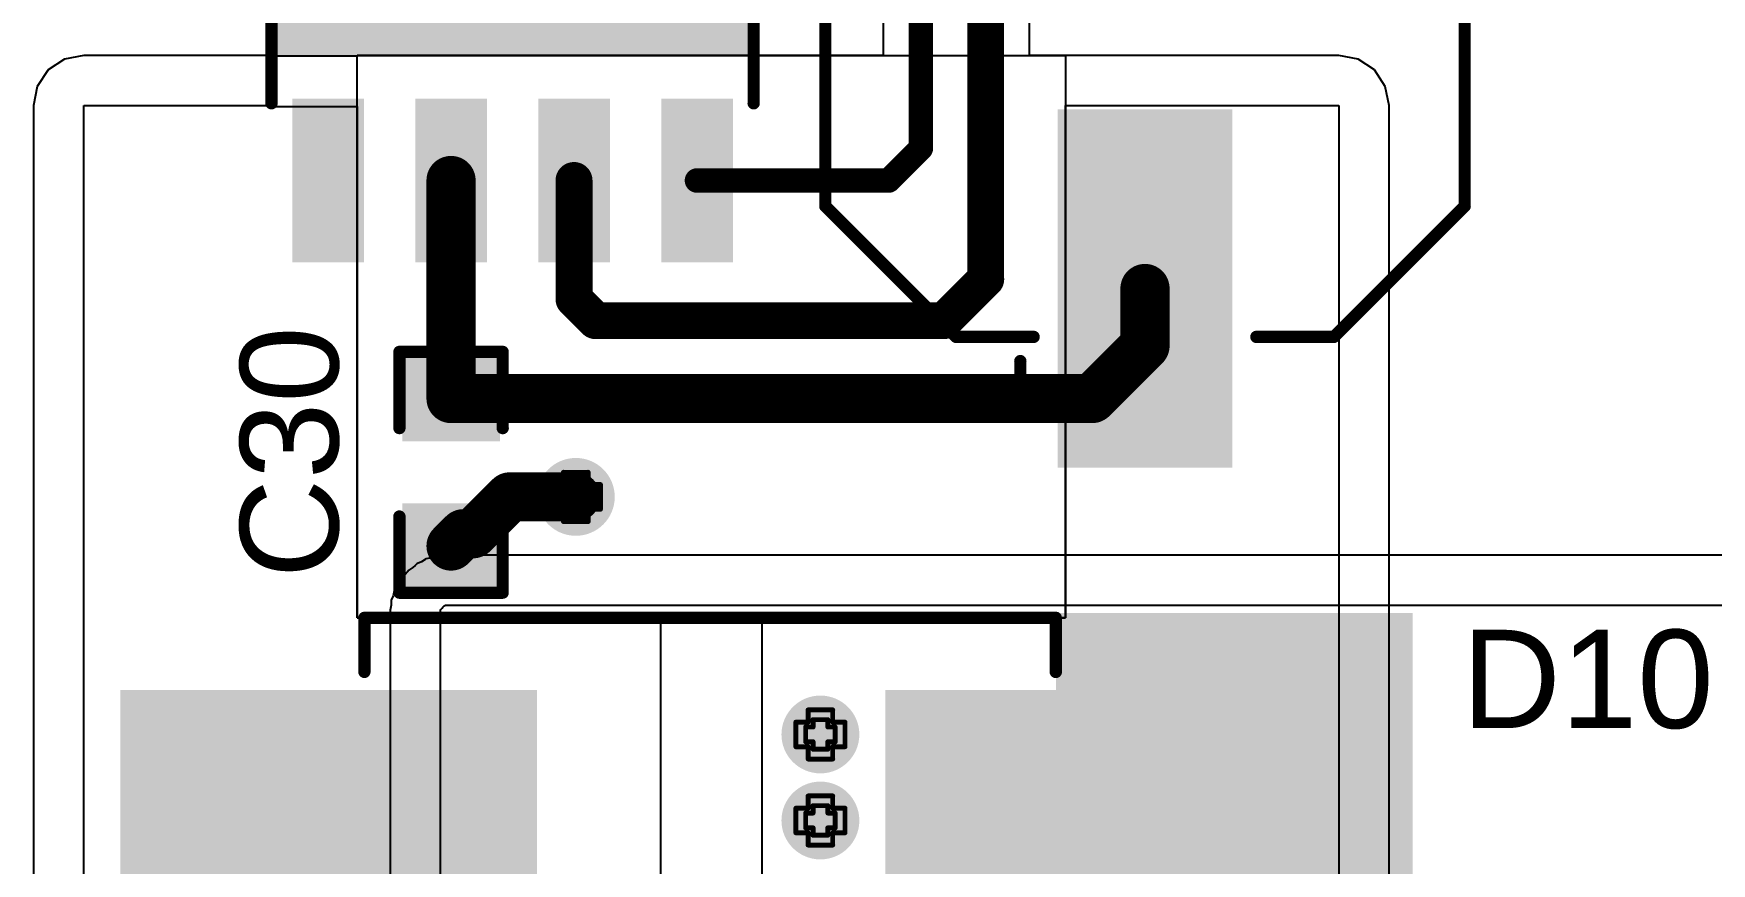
# Model space of a CAD drawing. Header units: inches. Extents: x -5 to 5258, y -4 to 5281.
# Drawn here: x 7.86 to 25.19, y 14.09 to 22.67 of the extents above; entities that cross this region are included whole.
import ezdxf

# ---------------------------------------------------------------- set-up
doc = ezdxf.new("R2010")
doc.units = ezdxf.units.IN
for name, color, linetype in [('Bottom Layer', 5, 'Continuous'), ('Bottom Solder', 6, 'Continuous'), ('Drill Drawing', 1, 'Continuous'), ('Top Layer', 1, 'Continuous'), ('Top Overlay', 2, 'Continuous'), ('Top Paste', 8, 'Continuous'), ('Top Solder', 216, 'Continuous'), ('Via Holes', 16, 'Continuous')]:
    doc.layers.add(name, color=color, linetype=linetype)
doc.styles.add('Arial', font='', dxfattribs={"height": 0.2})
doc.styles.get('Arial').set_extended_font_data('Arial')

# ---------------------------------------------------------------- blocks, each defined once
blk = doc.blocks.new('8_SO_P____P___8')
at = {"layer": 'Top Layer'}
for points in [[(-3.475, 2.205), (-1.925, 2.205), (-1.925, 1.605), (-3.475, 1.605)], [(1.925, 2.205), (3.475, 2.205), (3.475, 1.605), (1.925, 1.605)], [(-1.144, 1.144), (1.144, 1.144), (1.144, -1.144), (-1.144, -1.144)], [(-3.475, 0.935), (-1.925, 0.935), (-1.925, 0.335), (-3.475, 0.335)], [(1.925, 0.935), (3.475, 0.935), (3.475, 0.335), (1.925, 0.335)], [(-3.475, -0.335), (-1.925, -0.335), (-1.925, -0.935), (-3.475, -0.935)], [(1.925, -0.335), (3.475, -0.335), (3.475, -0.935), (1.925, -0.935)], [(-3.475, -1.605), (-1.925, -1.605), (-1.925, -2.205), (-3.475, -2.205)], [(1.925, -1.605), (3.475, -1.605), (3.475, -2.205), (1.925, -2.205)]]:
    blk.add_hatch(color=1, dxfattribs=at).paths.add_polyline_path(points)
at = {"layer": 'Top Paste'}
for points in [[(-3.475, 2.205), (-1.925, 2.205), (-1.925, 1.605), (-3.475, 1.605)], [(1.925, 2.205), (3.475, 2.205), (3.475, 1.605), (1.925, 1.605)], [(-1.144, 1.144), (1.144, 1.144), (1.144, -1.144), (-1.144, -1.144)], [(-3.475, 0.935), (-1.925, 0.935), (-1.925, 0.335), (-3.475, 0.335)], [(1.925, 0.935), (3.475, 0.935), (3.475, 0.335), (1.925, 0.335)], [(-3.475, -0.335), (-1.925, -0.335), (-1.925, -0.935), (-3.475, -0.935)], [(1.925, -0.335), (3.475, -0.335), (3.475, -0.935), (1.925, -0.935)], [(-3.475, -1.605), (-1.925, -1.605), (-1.925, -2.205), (-3.475, -2.205)], [(1.925, -1.605), (3.475, -1.605), (3.475, -2.205), (1.925, -2.205)]]:
    blk.add_hatch(color=8, dxfattribs=at).paths.add_polyline_path(points)
at = {"layer": 'Top Solder'}
for points in [[(-3.545, 2.275), (-1.855, 2.275), (-1.855, 1.535), (-3.545, 1.535)], [(1.855, 2.275), (3.545, 2.275), (3.545, 1.535), (1.855, 1.535)], [(-1.214, 1.214), (1.214, 1.214), (1.214, -1.214), (-1.214, -1.214)], [(-3.545, 1.005), (-1.855, 1.005), (-1.855, 0.265), (-3.545, 0.265)], [(1.855, 1.005), (3.545, 1.005), (3.545, 0.265), (1.855, 0.265)], [(-3.545, -0.265), (-1.855, -0.265), (-1.855, -1.005), (-3.545, -1.005)], [(1.855, -0.265), (3.545, -0.265), (3.545, -1.005), (1.855, -1.005)], [(-3.545, -1.535), (-1.855, -1.535), (-1.855, -2.275), (-3.545, -2.275)], [(1.855, -1.535), (3.545, -1.535), (3.545, -2.275), (1.855, -2.275)]]:
    blk.add_hatch(color=216, dxfattribs=at).paths.add_polyline_path(points)
at = {"layer": 'Top Overlay', "const_width": 0.127}
for points in [[(1.902, 2.489), (-1.603, 2.489)], [(-3.763, 1.791), (-3.763, 2.045)], [(-3.636, 1.918), (-3.763, 2.045)], [(-3.763, 1.791), (-3.636, 1.918)], [(-1.603, -2.489), (1.902, -2.489)]]:
    blk.add_lwpolyline(points, dxfattribs=at)
at = {"layer": 'Top Overlay', "const_width": 0.0635}
for points in [[(-1.635, 2.489, 1), (-1.571, 2.489, 1)], [(1.87, 2.489, 1), (1.934, 2.489, 1)], [(-3.795, 2.045, 1), (-3.732, 2.045, 1)], [(-3.795, 2.045, 1), (-3.732, 2.045, 1)], [(-3.668, 1.918, 1), (-3.605, 1.918, 1)], [(-3.668, 1.918, 1), (-3.605, 1.918, 1)], [(-3.795, 1.791, 1), (-3.732, 1.791, 1)], [(-3.795, 1.791, 1), (-3.732, 1.791, 1)], [(-1.635, -2.489, 1), (-1.571, -2.489, 1)], [(1.87, -2.489, 1), (1.934, -2.489, 1)]]:
    blk.add_lwpolyline(points, format="xyb", close=True, dxfattribs=at)
blk = doc.blocks.new('SMC_121')
at = {"layer": 'Top Layer'}
for points in [[(-6, 2.15), (-1.9, 2.15), (-1.9, -2.15), (-6, -2.15)], [(1.9, 2.15), (6, 2.15), (6, -2.15), (1.9, -2.15)]]:
    blk.add_hatch(color=1, dxfattribs=at).paths.add_polyline_path(points)
at = {"layer": 'Top Overlay'}
for points in [[(-7.239, 2.235), (-3.556, 2.235), (-3.556, 3.048), (-7.239, 3.048)], [(-7.24, -2.261), (-6.097, -2.261), (-6.097, 2.261), (-7.24, 2.261)], [(-7.24, -3.048), (-3.557, -3.048), (-3.557, -2.235), (-7.24, -2.235)]]:
    blk.add_hatch(color=2, dxfattribs=at).paths.add_polyline_path(points)
at = {"layer": 'Top Paste'}
for points in [[(-6, 2.15), (-1.9, 2.15), (-1.9, -2.15), (-6, -2.15)], [(1.9, 2.15), (6, 2.15), (6, -2.15), (1.9, -2.15)]]:
    blk.add_hatch(color=8, dxfattribs=at).paths.add_polyline_path(points)
at = {"layer": 'Top Solder'}
for points in [[(-6.102, 2.252), (-1.798, 2.252), (-1.798, -2.252), (-6.102, -2.252)], [(1.798, 2.252), (6.102, 2.252), (6.102, -2.252), (1.798, -2.252)]]:
    blk.add_hatch(color=216, dxfattribs=at).paths.add_polyline_path(points)
at = {"layer": 'Top Overlay', "const_width": 0.127}
for points in [[(-3.556, 2.997), (-3.556, 2.438)], [(3.581, 2.997), (-3.556, 2.997)], [(3.581, 2.997), (3.581, 2.438)], [(-3.556, -2.997), (-3.556, -2.438)], [(3.581, -2.997), (3.581, -2.438)], [(3.581, -2.997), (-3.556, -2.997)]]:
    blk.add_lwpolyline(points, dxfattribs=at)
at = {"layer": 'Top Overlay', "const_width": 0.0635}
for points in [[(-3.588, 2.997, 1), (-3.524, 2.997, 1)], [(-3.588, 2.997, 1), (-3.524, 2.997, 1)], [(3.55, 2.997, 1), (3.613, 2.997, 1)], [(3.55, 2.997, 1), (3.613, 2.997, 1)], [(-3.588, 2.438, 1), (-3.524, 2.438, 1)], [(3.55, 2.438, 1), (3.613, 2.438, 1)], [(-3.588, -2.438, 1), (-3.524, -2.438, 1)], [(3.55, -2.438, 1), (3.613, -2.438, 1)], [(-3.588, -2.997, 1), (-3.524, -2.997, 1)], [(-3.588, -2.997, 1), (-3.524, -2.997, 1)], [(3.55, -2.997, 1), (3.613, -2.997, 1)], [(3.55, -2.997, 1), (3.613, -2.997, 1)]]:
    blk.add_lwpolyline(points, format="xyb", close=True, dxfattribs=at)
blk = doc.blocks.new('C___0603_140')
at = {"layer": 'Top Layer'}
for points in [[(-0.381, 0.445), (-0.381, -0.445), (-1.143, -0.445), (-1.143, 0.445)], [(1.143, 0.445), (1.143, -0.445), (0.381, -0.445), (0.381, 0.445)]]:
    blk.add_hatch(color=1, dxfattribs=at).paths.add_polyline_path(points)
at = {"layer": 'Top Paste'}
for points in [[(-0.381, 0.445), (-0.381, -0.445), (-1.143, -0.445), (-1.143, 0.445)], [(1.143, 0.445), (1.143, -0.445), (0.381, -0.445), (0.381, 0.445)]]:
    blk.add_hatch(color=8, dxfattribs=at).paths.add_polyline_path(points)
at = {"layer": 'Top Solder'}
for points in [[(-0.321, 0.504), (-0.321, -0.504), (-1.203, -0.504), (-1.203, 0.504)], [(1.203, 0.504), (1.203, -0.504), (0.321, -0.504), (0.321, 0.504)]]:
    blk.add_hatch(color=216, dxfattribs=at).paths.add_polyline_path(points)
at = {"layer": 'Top Overlay', "const_width": 0.127}
for points in [[(-1.245, 0.533), (-0.457, 0.533)], [(-1.245, 0.533), (-1.245, -0.533)], [(0.457, 0.533), (1.245, 0.533)], [(1.245, 0.533), (1.245, -0.533)], [(-1.245, -0.533), (-0.457, -0.533)], [(0.457, -0.533), (1.245, -0.533)]]:
    blk.add_lwpolyline(points, dxfattribs=at)
at = {"layer": 'Top Overlay', "const_width": 0.0635}
for points in [[(-1.276, 0.533, 1), (-1.213, 0.533, 1)], [(-1.276, 0.533, 1), (-1.213, 0.533, 1)], [(-0.489, 0.533, 1), (-0.425, 0.533, 1)], [(0.425, 0.533, 1), (0.489, 0.533, 1)], [(1.213, 0.533, 1), (1.276, 0.533, 1)], [(1.213, 0.533, 1), (1.276, 0.533, 1)], [(-1.276, -0.533, 1), (-1.213, -0.533, 1)], [(-1.276, -0.533, 1), (-1.213, -0.533, 1)], [(-0.489, -0.533, 1), (-0.425, -0.533, 1)], [(0.425, -0.533, 1), (0.489, -0.533, 1)], [(1.213, -0.533, 1), (1.276, -0.533, 1)], [(1.213, -0.533, 1), (1.276, -0.533, 1)]]:
    blk.add_lwpolyline(points, format="xyb", close=True, dxfattribs=at)
blk = doc.blocks.new('50SVPF10M_142')
at = {"layer": 'Top Layer'}
for points in [[(-4.55, 0.8), (-1.05, 0.8), (-1.05, -0.8), (-4.55, -0.8)], [(1.05, 0.8), (4.55, 0.8), (4.55, -0.8), (1.05, -0.8)]]:
    blk.add_hatch(color=1, dxfattribs=at).paths.add_polyline_path(points)
at = {"layer": 'Top Paste'}
for points in [[(-4.55, 0.8), (-1.05, 0.8), (-1.05, -0.8), (-4.55, -0.8)], [(1.05, 0.8), (4.55, 0.8), (4.55, -0.8), (1.05, -0.8)]]:
    blk.add_hatch(color=8, dxfattribs=at).paths.add_polyline_path(points)
at = {"layer": 'Top Solder'}
for points in [[(-4.652, 0.902), (-0.948, 0.902), (-0.948, -0.902), (-4.652, -0.902)], [(0.948, 0.902), (4.652, 0.902), (4.652, -0.902), (0.948, -0.902)]]:
    blk.add_hatch(color=216, dxfattribs=at).paths.add_polyline_path(points)
at = {"layer": 'Top Overlay', "const_width": 0.127}
for points in [[(-1.95, 3.3), (-3.3, 1.95)], [(-1.95, 3.3), (3.3, 3.3)], [(3.3, 3.3), (3.3, 1.15)], [(-3.3, 1.95), (-3.3, 1.15)], [(-3.779, 1.567), (-3.779, 1.033)], [(-4.007, 1.287), (-3.55, 1.287)], [(-3.3, -1.15), (-3.3, -1.95)], [(3.3, -1.15), (3.3, -3.3)], [(-3.3, -1.95), (-1.95, -3.3)], [(-1.95, -3.3), (3.3, -3.3)]]:
    blk.add_lwpolyline(points, dxfattribs=at)
at = {"layer": 'Top Overlay', "const_width": 0.0635}
for points in [[(-1.982, 3.3, 1), (-1.918, 3.3, 1)], [(-1.982, 3.3, 1), (-1.918, 3.3, 1)], [(3.268, 3.3, 1), (3.332, 3.3, 1)], [(3.268, 3.3, 1), (3.332, 3.3, 1)], [(-3.332, 1.95, 1), (-3.268, 1.95, 1)], [(-3.332, 1.95, 1), (-3.268, 1.95, 1)], [(-3.81, 1.567, 1), (-3.747, 1.567, 1)], [(-4.039, 1.287, 1), (-3.975, 1.287, 1)], [(-3.582, 1.287, 1), (-3.518, 1.287, 1)], [(-3.332, 1.15, 1), (-3.268, 1.15, 1)], [(3.268, 1.15, 1), (3.332, 1.15, 1)], [(-3.81, 1.033, 1), (-3.747, 1.033, 1)], [(-3.332, -1.15, 1), (-3.268, -1.15, 1)], [(3.268, -1.15, 1), (3.332, -1.15, 1)], [(-3.332, -1.95, 1), (-3.268, -1.95, 1)], [(-3.332, -1.95, 1), (-3.268, -1.95, 1)], [(-1.982, -3.3, 1), (-1.918, -3.3, 1)], [(-1.982, -3.3, 1), (-1.918, -3.3, 1)], [(3.268, -3.3, 1), (3.332, -3.3, 1)], [(3.268, -3.3, 1), (3.332, -3.3, 1)]]:
    blk.add_lwpolyline(points, format="xyb", close=True, dxfattribs=at)

msp = doc.modelspace()

# ---------------------------------------------------------------- hatches: boundary and pattern name
at = {"layer": 'Bottom Layer'}
h = msp.add_hatch(color=5, dxfattribs=at)
edge = h.paths.add_edge_path()
edge.add_arc((13.462, 17.883), 0.3, 0, 360)
h = msp.add_hatch(color=5, dxfattribs=at)
edge = h.paths.add_edge_path()
edge.add_arc((15.987, 15.428), 0.3, 0, 360)
h = msp.add_hatch(color=5, dxfattribs=at)
edge = h.paths.add_edge_path()
edge.add_arc((15.987, 14.539), 0.3, 0, 360)
at = {"layer": 'Bottom Solder'}
h = msp.add_hatch(color=6, dxfattribs=at)
edge = h.paths.add_edge_path()
edge.add_arc((13.462, 17.883), 0.402, 0, 360)
h = msp.add_hatch(color=6, dxfattribs=at)
edge = h.paths.add_edge_path()
edge.add_arc((15.987, 15.428), 0.402, 0, 360)
h = msp.add_hatch(color=6, dxfattribs=at)
edge = h.paths.add_edge_path()
edge.add_arc((15.987, 14.539), 0.402, 0, 360)
at = {"layer": 'Top Layer'}
msp.add_hatch(color=1, dxfattribs=at).paths.add_polyline_path([(10.319, 22.436), (15.298, 22.436), (15.298, 25.269), (10.319, 25.269)])
h = msp.add_hatch(color=1, dxfattribs=at)
edge = h.paths.add_edge_path()
edge.add_arc((13.462, 17.883), 0.3, 0, 360)
h = msp.add_hatch(color=1, dxfattribs=at)
edge = h.paths.add_edge_path()
edge.add_arc((15.987, 15.428), 0.3, 0, 360)
h = msp.add_hatch(color=1, dxfattribs=at)
edge = h.paths.add_edge_path()
edge.add_arc((15.987, 14.539), 0.3, 0, 360)
at = {"layer": 'Top Solder'}
h = msp.add_hatch(color=216, dxfattribs=at)
edge = h.paths.add_edge_path()
edge.add_arc((13.462, 17.883), 0.402, 0, 360)
h = msp.add_hatch(color=216, dxfattribs=at)
edge = h.paths.add_edge_path()
edge.add_arc((15.987, 15.428), 0.402, 0, 360)
h = msp.add_hatch(color=216, dxfattribs=at)
edge = h.paths.add_edge_path()
edge.add_arc((15.987, 14.539), 0.402, 0, 360)
at = {"layer": 'Via Holes'}
h = msp.add_hatch(color=7, dxfattribs=at)
edge = h.paths.add_edge_path()
edge.add_arc((13.462, 17.883), 0.15, 0, 360)
h = msp.add_hatch(color=7, dxfattribs=at)
edge = h.paths.add_edge_path()
edge.add_arc((15.987, 15.428), 0.15, 0, 360)
h = msp.add_hatch(color=7, dxfattribs=at)
edge = h.paths.add_edge_path()
edge.add_arc((15.987, 14.539), 0.15, 0, 360)

# ---------------------------------------------------------------- linework, layer by layer
at = {"layer": 'Bottom Layer'}
for p, q in [((11.781, 17.152), (11.738, 17.124)), ((11.802, 17.173), (11.781, 17.152)), ((11.807, 17.176), (11.802, 17.173)), ((11.822, 17.19), (11.807, 17.176)), ((11.828, 17.195), (11.822, 17.19)), ((11.87, 17.212), (11.828, 17.195)), ((11.906, 17.236), (11.87, 17.212)), ((11.911, 17.238), (11.906, 17.236)), ((11.906, 17.236), (11.906, 17.236)), ((11.906, 17.236), (11.906, 17.236)), ((11.918, 17.243), (11.911, 17.238)), ((11.968, 17.252), (11.918, 17.243)), ((12.015, 17.272), (11.968, 17.252)), ((12.066, 17.272), (12.015, 17.272)), ((12.116, 17.282), (12.066, 17.272)), ((12.167, 17.282), (12.116, 17.282)), ((51.47, 17.282), (12.167, 17.282)), ((12.167, 17.282), (12.167, 17.282)), ((12.167, 17.282), (12.167, 17.282)), ((11.634, 17.001), (11.615, 16.954)), ((11.639, 17.007), (11.634, 17.001)), ((11.653, 17.021), (11.639, 17.007)), ((11.659, 17.031), (11.653, 17.021)), ((11.681, 17.052), (11.659, 17.031)), ((11.703, 17.086), (11.681, 17.052)), ((11.717, 17.1), (11.703, 17.086)), ((11.723, 17.109), (11.717, 17.1)), ((11.738, 17.124), (11.723, 17.109)), ((11.738, 17.124), (11.738, 17.124)), ((11.738, 17.124), (11.738, 17.124)), ((11.577, 16.861), (11.557, 16.814)), ((11.557, 16.814), (11.557, 16.763)), ((11.586, 16.911), (11.577, 16.861)), ((11.615, 16.954), (11.586, 16.911)), ((11.557, 16.763), (11.547, 16.713)), ((11.547, 16.713), (11.547, 16.545)), ((12.065, 16.713), (12.069, 16.719)), ((12.065, 16.545), (12.065, 16.713)), ((12.069, 16.719), (12.083, 16.733)), ((12.083, 16.733), (12.09, 16.743)), ((12.09, 16.743), (12.104, 16.758)), ((12.104, 16.758), (12.11, 16.76)), ((12.11, 16.76), (12.116, 16.764)), ((12.116, 16.764), (12.167, 16.764)), ((12.167, 16.764), (63.373, 16.764)), ((11.547, 16.545), (11.547, 5.995)), ((12.065, 5.995), (12.065, 16.545))]:
    msp.add_line(p, q, dxfattribs=at)
at = {"layer": 'Drill Drawing', "const_width": 0.0508}
for points in [[(13.208, 17.756), (13.208, 18.01)], [(13.208, 18.01), (13.335, 18.01)], [(13.335, 18.01), (13.335, 18.137)], [(13.335, 18.137), (13.589, 18.137)], [(13.386, 17.959), (13.386, 18.035)], [(13.386, 18.035), (13.538, 18.035)], [(13.538, 17.959), (13.538, 18.035)], [(13.589, 18.01), (13.589, 18.137)], [(13.589, 18.01), (13.716, 18.01)], [(13.716, 17.756), (13.716, 18.01)], [(13.31, 17.807), (13.31, 17.959)], [(13.31, 17.959), (13.386, 17.959)], [(13.538, 17.959), (13.614, 17.959)], [(13.614, 17.807), (13.614, 17.959)], [(13.208, 17.756), (13.335, 17.756)], [(13.31, 17.807), (13.386, 17.807)], [(13.335, 17.629), (13.335, 17.756)], [(13.386, 17.73), (13.386, 17.807)], [(13.386, 17.73), (13.538, 17.73)], [(13.538, 17.807), (13.614, 17.807)], [(13.538, 17.73), (13.538, 17.807)], [(13.589, 17.756), (13.716, 17.756)], [(13.589, 17.629), (13.589, 17.756)], [(13.335, 17.629), (13.589, 17.629)], [(15.86, 15.555), (15.86, 15.682)], [(15.86, 15.682), (16.114, 15.682)], [(15.911, 15.505), (15.911, 15.581)], [(15.911, 15.581), (16.063, 15.581)], [(16.063, 15.505), (16.063, 15.581)], [(16.114, 15.555), (16.114, 15.682)], [(15.733, 15.301), (15.733, 15.555)], [(15.733, 15.555), (15.86, 15.555)], [(15.835, 15.352), (15.835, 15.505)], [(15.835, 15.505), (15.911, 15.505)], [(16.063, 15.505), (16.14, 15.505)], [(16.114, 15.555), (16.241, 15.555)], [(16.14, 15.352), (16.14, 15.505)], [(16.241, 15.301), (16.241, 15.555)], [(15.733, 15.301), (15.86, 15.301)], [(15.835, 15.352), (15.911, 15.352)], [(15.86, 15.174), (15.86, 15.301)], [(15.911, 15.276), (15.911, 15.352)], [(15.911, 15.276), (16.063, 15.276)], [(16.063, 15.352), (16.14, 15.352)], [(16.063, 15.276), (16.063, 15.352)], [(16.114, 15.301), (16.241, 15.301)], [(16.114, 15.174), (16.114, 15.301)], [(15.86, 15.174), (16.114, 15.174)], [(15.86, 14.666), (15.86, 14.793)], [(15.86, 14.793), (16.114, 14.793)], [(16.114, 14.666), (16.114, 14.793)], [(15.733, 14.412), (15.733, 14.666)], [(15.733, 14.666), (15.86, 14.666)], [(15.835, 14.463), (15.835, 14.616)], [(15.835, 14.616), (15.911, 14.616)], [(15.911, 14.616), (15.911, 14.692)], [(15.911, 14.692), (16.063, 14.692)], [(16.063, 14.616), (16.063, 14.692)], [(16.063, 14.616), (16.14, 14.616)], [(16.114, 14.666), (16.241, 14.666)], [(16.14, 14.463), (16.14, 14.616)], [(16.241, 14.412), (16.241, 14.666)], [(15.733, 14.412), (15.86, 14.412)], [(15.835, 14.463), (15.911, 14.463)], [(15.86, 14.285), (15.86, 14.412)], [(15.911, 14.387), (15.911, 14.463)], [(15.911, 14.387), (16.063, 14.387)], [(16.063, 14.463), (16.14, 14.463)], [(16.063, 14.387), (16.063, 14.463)], [(16.114, 14.412), (16.241, 14.412)], [(16.114, 14.285), (16.114, 14.412)], [(15.86, 14.285), (16.114, 14.285)]]:
    msp.add_lwpolyline(points, dxfattribs=at)
at = {"layer": 'Drill Drawing', "const_width": 0.0254}
for points in [[(13.195, 18.01, 1), (13.221, 18.01, 1)], [(13.195, 18.01, 1), (13.221, 18.01, 1)], [(13.322, 18.137, 1), (13.348, 18.137, 1)], [(13.322, 18.137, 1), (13.348, 18.137, 1)], [(13.322, 18.01, 1), (13.348, 18.01, 1)], [(13.322, 18.01, 1), (13.348, 18.01, 1)], [(13.373, 18.035, 1), (13.399, 18.035, 1)], [(13.373, 18.035, 1), (13.399, 18.035, 1)], [(13.525, 18.035, 1), (13.551, 18.035, 1)], [(13.525, 18.035, 1), (13.551, 18.035, 1)], [(13.576, 18.137, 1), (13.602, 18.137, 1)], [(13.576, 18.137, 1), (13.602, 18.137, 1)], [(13.576, 18.01, 1), (13.602, 18.01, 1)], [(13.576, 18.01, 1), (13.602, 18.01, 1)], [(13.703, 18.01, 1), (13.729, 18.01, 1)], [(13.703, 18.01, 1), (13.729, 18.01, 1)], [(13.297, 17.959, 1), (13.322, 17.959, 1)], [(13.297, 17.959, 1), (13.322, 17.959, 1)], [(13.373, 17.959, 1), (13.399, 17.959, 1)], [(13.373, 17.959, 1), (13.399, 17.959, 1)], [(13.525, 17.959, 1), (13.551, 17.959, 1)], [(13.525, 17.959, 1), (13.551, 17.959, 1)], [(13.602, 17.959, 1), (13.627, 17.959, 1)], [(13.602, 17.959, 1), (13.627, 17.959, 1)], [(13.195, 17.756, 1), (13.221, 17.756, 1)], [(13.195, 17.756, 1), (13.221, 17.756, 1)], [(13.297, 17.807, 1), (13.322, 17.807, 1)], [(13.297, 17.807, 1), (13.322, 17.807, 1)], [(13.322, 17.756, 1), (13.348, 17.756, 1)], [(13.322, 17.756, 1), (13.348, 17.756, 1)], [(13.373, 17.807, 1), (13.399, 17.807, 1)], [(13.373, 17.807, 1), (13.399, 17.807, 1)], [(13.373, 17.73, 1), (13.399, 17.73, 1)], [(13.373, 17.73, 1), (13.399, 17.73, 1)], [(13.525, 17.807, 1), (13.551, 17.807, 1)], [(13.525, 17.807, 1), (13.551, 17.807, 1)], [(13.525, 17.73, 1), (13.551, 17.73, 1)], [(13.525, 17.73, 1), (13.551, 17.73, 1)], [(13.576, 17.756, 1), (13.602, 17.756, 1)], [(13.576, 17.756, 1), (13.602, 17.756, 1)], [(13.602, 17.807, 1), (13.627, 17.807, 1)], [(13.602, 17.807, 1), (13.627, 17.807, 1)], [(13.703, 17.756, 1), (13.729, 17.756, 1)], [(13.703, 17.756, 1), (13.729, 17.756, 1)], [(13.322, 17.629, 1), (13.348, 17.629, 1)], [(13.322, 17.629, 1), (13.348, 17.629, 1)], [(13.576, 17.629, 1), (13.602, 17.629, 1)], [(13.576, 17.629, 1), (13.602, 17.629, 1)], [(15.848, 15.682, 1), (15.873, 15.682, 1)], [(15.848, 15.682, 1), (15.873, 15.682, 1)], [(15.898, 15.581, 1), (15.924, 15.581, 1)], [(15.898, 15.581, 1), (15.924, 15.581, 1)], [(16.051, 15.581, 1), (16.076, 15.581, 1)], [(16.051, 15.581, 1), (16.076, 15.581, 1)], [(16.102, 15.682, 1), (16.127, 15.682, 1)], [(16.102, 15.682, 1), (16.127, 15.682, 1)], [(15.721, 15.555, 1), (15.746, 15.555, 1)], [(15.721, 15.555, 1), (15.746, 15.555, 1)], [(15.822, 15.505, 1), (15.848, 15.505, 1)], [(15.822, 15.505, 1), (15.848, 15.505, 1)], [(15.848, 15.555, 1), (15.873, 15.555, 1)], [(15.848, 15.555, 1), (15.873, 15.555, 1)], [(15.898, 15.505, 1), (15.924, 15.505, 1)], [(15.898, 15.505, 1), (15.924, 15.505, 1)], [(16.051, 15.505, 1), (16.076, 15.505, 1)], [(16.051, 15.505, 1), (16.076, 15.505, 1)], [(16.102, 15.555, 1), (16.127, 15.555, 1)], [(16.102, 15.555, 1), (16.127, 15.555, 1)], [(16.127, 15.505, 1), (16.152, 15.505, 1)], [(16.127, 15.505, 1), (16.152, 15.505, 1)], [(16.229, 15.555, 1), (16.254, 15.555, 1)], [(16.229, 15.555, 1), (16.254, 15.555, 1)], [(15.721, 15.301, 1), (15.746, 15.301, 1)], [(15.721, 15.301, 1), (15.746, 15.301, 1)], [(15.822, 15.352, 1), (15.848, 15.352, 1)], [(15.822, 15.352, 1), (15.848, 15.352, 1)], [(15.848, 15.301, 1), (15.873, 15.301, 1)], [(15.848, 15.301, 1), (15.873, 15.301, 1)], [(15.898, 15.352, 1), (15.924, 15.352, 1)], [(15.898, 15.352, 1), (15.924, 15.352, 1)], [(15.898, 15.276, 1), (15.924, 15.276, 1)], [(15.898, 15.276, 1), (15.924, 15.276, 1)], [(16.051, 15.352, 1), (16.076, 15.352, 1)], [(16.051, 15.352, 1), (16.076, 15.352, 1)], [(16.051, 15.276, 1), (16.076, 15.276, 1)], [(16.051, 15.276, 1), (16.076, 15.276, 1)], [(16.102, 15.301, 1), (16.127, 15.301, 1)], [(16.102, 15.301, 1), (16.127, 15.301, 1)], [(16.127, 15.352, 1), (16.152, 15.352, 1)], [(16.127, 15.352, 1), (16.152, 15.352, 1)], [(16.229, 15.301, 1), (16.254, 15.301, 1)], [(16.229, 15.301, 1), (16.254, 15.301, 1)], [(15.848, 15.174, 1), (15.873, 15.174, 1)], [(15.848, 15.174, 1), (15.873, 15.174, 1)], [(16.102, 15.174, 1), (16.127, 15.174, 1)], [(16.102, 15.174, 1), (16.127, 15.174, 1)], [(15.848, 14.793, 1), (15.873, 14.793, 1)], [(15.848, 14.793, 1), (15.873, 14.793, 1)], [(16.102, 14.793, 1), (16.127, 14.793, 1)], [(16.102, 14.793, 1), (16.127, 14.793, 1)], [(15.721, 14.666, 1), (15.746, 14.666, 1)], [(15.721, 14.666, 1), (15.746, 14.666, 1)], [(15.822, 14.616, 1), (15.848, 14.616, 1)], [(15.822, 14.616, 1), (15.848, 14.616, 1)], [(15.848, 14.666, 1), (15.873, 14.666, 1)], [(15.848, 14.666, 1), (15.873, 14.666, 1)], [(15.898, 14.692, 1), (15.924, 14.692, 1)], [(15.898, 14.692, 1), (15.924, 14.692, 1)], [(15.898, 14.616, 1), (15.924, 14.616, 1)], [(15.898, 14.616, 1), (15.924, 14.616, 1)], [(16.051, 14.692, 1), (16.076, 14.692, 1)], [(16.051, 14.692, 1), (16.076, 14.692, 1)], [(16.051, 14.616, 1), (16.076, 14.616, 1)], [(16.051, 14.616, 1), (16.076, 14.616, 1)], [(16.102, 14.666, 1), (16.127, 14.666, 1)], [(16.102, 14.666, 1), (16.127, 14.666, 1)], [(16.127, 14.616, 1), (16.152, 14.616, 1)], [(16.127, 14.616, 1), (16.152, 14.616, 1)], [(16.229, 14.666, 1), (16.254, 14.666, 1)], [(16.229, 14.666, 1), (16.254, 14.666, 1)], [(15.721, 14.412, 1), (15.746, 14.412, 1)], [(15.721, 14.412, 1), (15.746, 14.412, 1)], [(15.822, 14.463, 1), (15.848, 14.463, 1)], [(15.822, 14.463, 1), (15.848, 14.463, 1)], [(15.848, 14.412, 1), (15.873, 14.412, 1)], [(15.848, 14.412, 1), (15.873, 14.412, 1)], [(15.898, 14.463, 1), (15.924, 14.463, 1)], [(15.898, 14.463, 1), (15.924, 14.463, 1)], [(15.898, 14.387, 1), (15.924, 14.387, 1)], [(15.898, 14.387, 1), (15.924, 14.387, 1)], [(16.051, 14.463, 1), (16.076, 14.463, 1)], [(16.051, 14.463, 1), (16.076, 14.463, 1)], [(16.051, 14.387, 1), (16.076, 14.387, 1)], [(16.051, 14.387, 1), (16.076, 14.387, 1)], [(16.102, 14.412, 1), (16.127, 14.412, 1)], [(16.102, 14.412, 1), (16.127, 14.412, 1)], [(16.127, 14.463, 1), (16.152, 14.463, 1)], [(16.127, 14.463, 1), (16.152, 14.463, 1)], [(16.229, 14.412, 1), (16.254, 14.412, 1)], [(16.229, 14.412, 1), (16.254, 14.412, 1)], [(15.848, 14.285, 1), (15.873, 14.285, 1)], [(15.848, 14.285, 1), (15.873, 14.285, 1)], [(16.102, 14.285, 1), (16.127, 14.285, 1)], [(16.102, 14.285, 1), (16.127, 14.285, 1)]]:
    msp.add_lwpolyline(points, format="xyb", close=True, dxfattribs=at)
at = {"layer": 'Top Layer'}
for p, q in [((18.147, 22.445), (18.147, 30.576)), ((16.635, 28.504), (16.635, 22.445)), ((8.184, 22.406), (8.016, 22.294)), ((8.382, 22.445), (8.184, 22.406)), ((10.274, 22.445), (8.382, 22.445)), ((10.319, 22.436), (10.274, 22.445)), ((11.204, 22.436), (10.319, 22.436)), ((11.205, 22.437), (11.204, 22.436)), ((11.205, 16.633), (11.205, 22.445)), ((11.205, 22.445), (18.518, 22.445)), ((16.635, 22.445), (11.205, 22.445)), ((11.205, 22.445), (11.205, 22.437)), ((21.34, 22.445), (18.147, 22.445)), ((18.518, 22.445), (18.518, 16.633)), ((21.538, 22.406), (21.34, 22.445)), ((21.706, 22.294), (21.538, 22.406)), ((8.016, 22.294), (7.903, 22.125)), ((21.818, 22.125), (21.706, 22.294)), ((7.903, 22.125), (7.864, 21.927)), ((21.858, 21.927), (21.818, 22.125)), ((7.864, 21.927), (7.864, -0.178)), ((8.382, -0.178), (8.382, 21.927)), ((8.382, 21.927), (10.274, 21.927)), ((10.274, 21.927), (10.319, 21.918)), ((10.319, 21.918), (11.204, 21.918)), ((11.204, 21.918), (11.204, 16.633)), ((18.518, 16.633), (18.518, 21.927)), ((18.518, 21.927), (21.34, 21.927)), ((21.34, 21.927), (21.34, -0.178)), ((21.858, -0.178), (21.858, 21.927)), ((11.204, 16.633), (14.336, 16.633)), ((18.518, 16.633), (11.205, 16.633)), ((14.336, 16.633), (14.336, -0.167)), ((15.386, -0.167), (15.386, 16.633)), ((15.386, 16.633), (18.518, 16.633))]:
    msp.add_line(p, q, dxfattribs=at)
for points, const_width in [([(17.693, 20.133), (17.693, 30.576)], 0.381), ([(17.024, 21.484), (17.024, 29.788)], 0.254), ([(16.692, 21.152), (17.024, 21.484)], 0.254), ([(12.174, 18.899), (12.174, 21.152)], 0.508), ([(13.444, 19.927), (13.444, 21.152)], 0.381), ([(14.714, 21.152), (16.692, 21.152)], 0.254), ([(17.264, 19.704), (17.693, 20.133)], 0.381), ([(19.338, 19.445), (19.338, 20.036)], 0.508), ([(13.444, 19.927), (13.667, 19.704)], 0.381), ([(13.667, 19.704), (17.264, 19.704)], 0.381), ([(18.792, 18.899), (19.338, 19.445)], 0.508), ([(12.174, 18.899), (18.792, 18.899)], 0.508), ([(12.4, 17.502), (12.781, 17.883)], 0.508), ([(12.781, 17.883), (13.462, 17.883)], 0.508), ([(12.174, 17.375), (12.301, 17.502)], 0.508), ([(12.301, 17.502), (12.4, 17.502)], 0.508)]:
    msp.add_lwpolyline(points, dxfattribs=dict(at, const_width=const_width))
for points, const_width in [([(16.96, 21.484, 1), (17.087, 21.484, 1)], 0.127), ([(16.96, 21.484, 1), (17.087, 21.484, 1)], 0.127), ([(12.047, 21.152, 1), (12.301, 21.152, 1)], 0.254), ([(13.348, 21.152, 1), (13.539, 21.152, 1)], 0.191), ([(14.65, 21.152, 1), (14.777, 21.152, 1)], 0.127), ([(16.628, 21.152, 1), (16.755, 21.152, 1)], 0.127), ([(16.628, 21.152, 1), (16.755, 21.152, 1)], 0.127), ([(17.598, 20.133, 1), (17.789, 20.133, 1)], 0.191), ([(17.598, 20.133, 1), (17.789, 20.133, 1)], 0.191), ([(19.211, 20.036, 1), (19.465, 20.036, 1)], 0.254), ([(13.348, 19.927, 1), (13.539, 19.927, 1)], 0.191), ([(13.348, 19.927, 1), (13.539, 19.927, 1)], 0.191), ([(13.571, 19.704, 1), (13.762, 19.704, 1)], 0.191), ([(13.571, 19.704, 1), (13.762, 19.704, 1)], 0.191), ([(17.169, 19.704, 1), (17.359, 19.704, 1)], 0.191), ([(17.169, 19.704, 1), (17.359, 19.704, 1)], 0.191), ([(19.211, 19.445, 1), (19.465, 19.445, 1)], 0.254), ([(19.211, 19.445, 1), (19.465, 19.445, 1)], 0.254), ([(12.047, 18.899, 1), (12.301, 18.899, 1)], 0.254), ([(12.047, 18.899, 1), (12.301, 18.899, 1)], 0.254), ([(18.665, 18.899, 1), (18.919, 18.899, 1)], 0.254), ([(18.665, 18.899, 1), (18.919, 18.899, 1)], 0.254), ([(12.654, 17.883, 1), (12.908, 17.883, 1)], 0.254), ([(12.654, 17.883, 1), (12.908, 17.883, 1)], 0.254), ([(13.335, 17.883, 1), (13.589, 17.883, 1)], 0.254), ([(12.174, 17.502, 1), (12.428, 17.502, 1)], 0.254), ([(12.174, 17.502, 1), (12.428, 17.502, 1)], 0.254), ([(12.273, 17.502, 1), (12.527, 17.502, 1)], 0.254), ([(12.273, 17.502, 1), (12.527, 17.502, 1)], 0.254), ([(12.047, 17.375, 1), (12.301, 17.375, 1)], 0.254)]:
    msp.add_lwpolyline(points, format="xyb", close=True, dxfattribs=dict(at, const_width=const_width))

# ---------------------------------------------------------------- block references
for name, p, rotation in [('8_SO_P____P___8', (12.809, 23.852), 270), ('50SVPF10M_142', (19.338, 22.836), 90), ('C___0603_140', (12.174, 18.137), 90), ('SMC_121', (14.861, 13.636), 180)]:
    msp.add_blockref(name, p, dxfattribs=dict(rotation=rotation))

# ---------------------------------------------------------------- texts
at = {"layer": 'Top Overlay', "style": 'Arial'}
msp.add_text('C30', height=1.016, rotation=90, dxfattribs=at).set_placement((11.011, 17.042))
msp.add_text('D10', height=1.016, dxfattribs=at).set_placement((22.606, 15.494))

doc.saveas('drawing.dxf')
